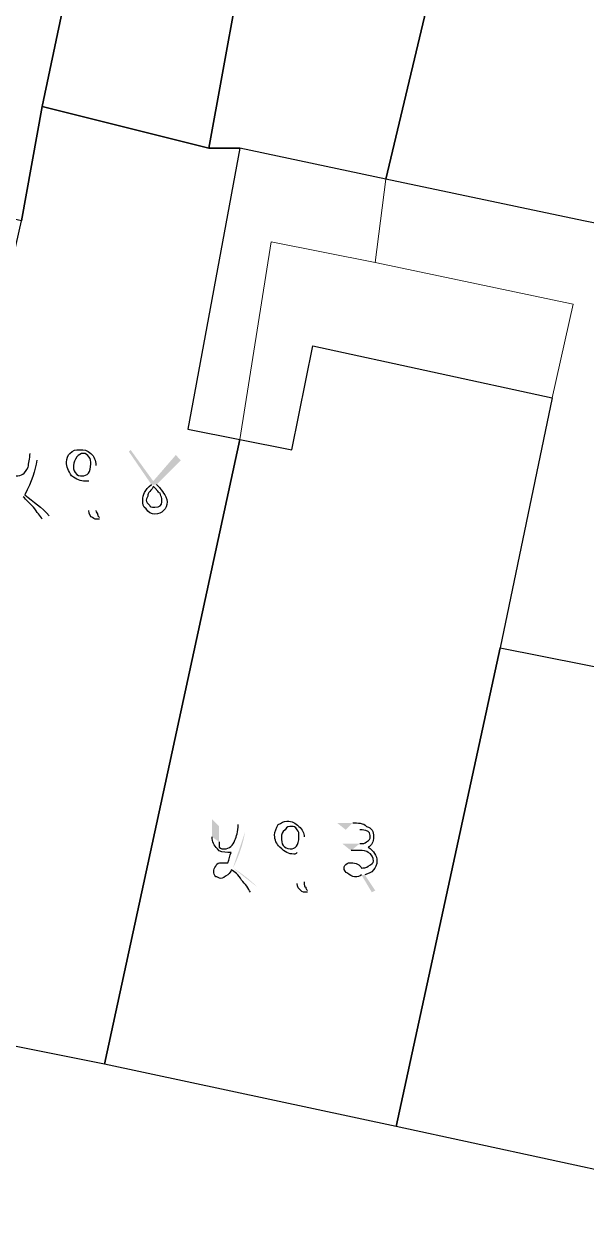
# Model space of a CAD drawing. Header units: inches. Extents: x 5 to 133, y 5 to 145.
# Drawn here: x 46.64 to 53.5, y 92.11 to 106.71 of the extents above; entities that cross this region are included whole.
import ezdxf

# ---------------------------------------------------------------- set-up
doc = ezdxf.new("R2010")
doc.units = ezdxf.units.IN
doc.header["$MEASUREMENT"] = 0
doc.layers.add('PDF_Geometry', color=7, linetype='Continuous')
doc.layers.add('PDF_Solid Fills', color=7, linetype='Continuous')

msp = doc.modelspace()

# ---------------------------------------------------------------- hatches: boundary and pattern name
at = {"layer": 'PDF_Solid Fills', "transparency": 33554559}
h = msp.add_hatch(color=256, dxfattribs=at)
h.paths.add_polyline_path([(46.715, 101.473), (46.799, 101.388)], flags=0)
h.paths.add_polyline_path([(46.948, 100.711), (46.863, 100.669)], flags=0)
h.paths.add_polyline_path([(46.397, 101.325), (46.397, 101.537), (46.482, 101.473), (46.482, 101.283)], flags=0)
h.paths.add_polyline_path([(47.519, 101.325), (47.519, 100.775)], flags=0)
h.paths.add_polyline_path([(47.561, 100.69), (47.561, 100.669)], flags=0)
h.paths.add_polyline_path([(48.196, 101.092), (47.921, 101.494), (47.942, 101.515), (48.218, 101.134), (48.493, 101.452), (48.556, 101.388), (48.26, 101.092)], flags=0)
h = msp.add_hatch(color=256, dxfattribs=at)
h.paths.add_polyline_path([(49.255, 96.943), (49.34, 96.859)], flags=0)
h.paths.add_polyline_path([(49.191, 96.414, 0.0757), (49.34, 96.859)], flags=0)
h.paths.add_polyline_path([(49.488, 96.181, 0.059151), (49.191, 96.414)], flags=0)
h.paths.add_polyline_path([(49.488, 96.181), (49.403, 96.118)], flags=0)
h.paths.add_polyline_path([(48.937, 96.795), (48.937, 97.007), (49.022, 96.922), (49.022, 96.732)], flags=0)
h.paths.add_polyline_path([(50.059, 96.795), (50.059, 96.245)], flags=0)
h.paths.add_polyline_path([(50.102, 96.139), (50.102, 96.118)], flags=0)
h.paths.add_polyline_path([(50.567, 96.88), (50.461, 96.965), (50.652, 96.965)], flags=0)
h.paths.add_polyline_path([(50.8, 96.33), (50.927, 96.139), (50.885, 96.118), (50.758, 96.33)], flags=0)
h.paths.add_polyline_path([(50.631, 96.626), (50.525, 96.711), (50.737, 96.711)], flags=0)

# ---------------------------------------------------------------- linework, layer by layer
at = {"layer": 'PDF_Geometry', "color": 21, "lineweight": 13, "true_color": 0xffafaf}
for points in [[(48.768, 114.723), (46.863, 105.706), (46.609, 104.309), (44.323, 104.817), (42.037, 105.325), (42.418, 107.103), (44.196, 115.739)], [(48.768, 114.723), (46.863, 105.706), (46.609, 104.309), (44.323, 104.817), (42.037, 105.325), (42.418, 107.103), (44.196, 115.739)], [(48.768, 114.723), (46.863, 105.706), (46.609, 104.309), (44.323, 104.817), (42.037, 105.325), (42.418, 107.103), (44.196, 115.739)], [(48.768, 114.723), (46.863, 105.706), (46.609, 104.309), (44.323, 104.817), (42.037, 105.325), (42.418, 107.103), (44.196, 115.739)], [(50.673, 114.215), (49.403, 107.992), (48.895, 105.198), (46.863, 105.706), (48.768, 114.723)], [(50.673, 114.215), (49.403, 107.992), (48.895, 105.198), (46.863, 105.706), (48.768, 114.723)], [(50.673, 114.215), (49.403, 107.992), (48.895, 105.198), (46.863, 105.706), (48.768, 114.723)], [(50.673, 114.215), (49.403, 107.992), (48.895, 105.198), (46.863, 105.706), (48.768, 114.723)], [(60.071, 112.056), (58.674, 105.579), (57.912, 101.515), (56.642, 95.927), (55.88, 92.244), (51.181, 93.26), (52.451, 99.102), (54.991, 98.594), (56.134, 104.055), (54.102, 104.563), (54.102, 104.182), (53.467, 104.309), (51.054, 104.817), (51.689, 107.484), (52.959, 113.707), (54.991, 113.326), (58.166, 112.564)], [(60.071, 112.056), (58.674, 105.579), (57.912, 101.515), (56.642, 95.927), (55.88, 92.244), (51.181, 93.26), (52.451, 99.102), (54.991, 98.594), (56.134, 104.055), (54.102, 104.563), (54.102, 104.182), (53.467, 104.309), (51.054, 104.817), (51.689, 107.484), (52.959, 113.707), (54.991, 113.326), (58.166, 112.564)], [(60.071, 112.056), (58.674, 105.579), (57.912, 101.515), (56.642, 95.927), (55.88, 92.244), (51.181, 93.26), (52.451, 99.102), (54.991, 98.594), (56.134, 104.055), (54.102, 104.563), (54.102, 104.182), (53.467, 104.309), (51.054, 104.817), (51.689, 107.484), (52.959, 113.707), (54.991, 113.326), (58.166, 112.564)], [(60.071, 112.056), (58.674, 105.579), (57.912, 101.515), (56.642, 95.927), (55.88, 92.244), (51.181, 93.26), (52.451, 99.102), (54.991, 98.594), (56.134, 104.055), (54.102, 104.563), (54.102, 104.182), (53.467, 104.309), (51.054, 104.817), (51.689, 107.484), (52.959, 113.707), (54.991, 113.326), (58.166, 112.564)], [(51.689, 107.484), (51.054, 104.817), (49.276, 105.198), (48.895, 105.198), (49.403, 107.992)], [(51.689, 107.484), (51.054, 104.817), (49.276, 105.198), (48.895, 105.198), (49.403, 107.992)], [(51.689, 107.484), (51.054, 104.817), (49.276, 105.198), (48.895, 105.198), (49.403, 107.992)], [(51.689, 107.484), (51.054, 104.817), (49.276, 105.198), (48.895, 105.198), (49.403, 107.992)], [(48.895, 105.198), (49.276, 105.198), (48.641, 101.769), (49.276, 101.642), (47.625, 94.022), (44.45, 94.657), (45.72, 100.372), (46.609, 104.309), (46.863, 105.706)], [(48.895, 105.198), (49.276, 105.198), (48.641, 101.769), (49.276, 101.642), (47.625, 94.022), (44.45, 94.657), (45.72, 100.372), (46.609, 104.309), (46.863, 105.706)], [(48.895, 105.198), (49.276, 105.198), (48.641, 101.769), (49.276, 101.642), (47.625, 94.022), (44.45, 94.657), (45.72, 100.372), (46.609, 104.309), (46.863, 105.706)], [(48.895, 105.198), (49.276, 105.198), (48.641, 101.769), (49.276, 101.642), (47.625, 94.022), (44.45, 94.657), (45.72, 100.372), (46.609, 104.309), (46.863, 105.706)], [(52.451, 99.102), (51.181, 93.26), (47.625, 94.022), (49.276, 101.642), (49.911, 101.515), (50.165, 102.785), (53.086, 102.15)], [(52.451, 99.102), (51.181, 93.26), (47.625, 94.022), (49.276, 101.642), (49.911, 101.515), (50.165, 102.785), (53.086, 102.15)], [(52.451, 99.102), (51.181, 93.26), (47.625, 94.022), (49.276, 101.642), (49.911, 101.515), (50.165, 102.785), (53.086, 102.15)], [(52.451, 99.102), (51.181, 93.26), (47.625, 94.022), (49.276, 101.642), (49.911, 101.515), (50.165, 102.785), (53.086, 102.15)]]:
    msp.add_lwpolyline(points, close=True, dxfattribs=at)
at = {"layer": 'PDF_Geometry', "color": 21, "lineweight": 25, "true_color": 0xffafaf}
for points in [[(48.768, 114.723), (46.863, 105.706), (46.609, 104.309), (44.323, 104.817), (42.037, 105.325), (42.418, 107.103), (44.196, 115.739)], [(48.768, 114.723), (46.863, 105.706), (46.609, 104.309), (44.323, 104.817), (42.037, 105.325), (42.418, 107.103), (44.196, 115.739)], [(50.673, 114.215), (49.403, 107.992), (48.895, 105.198), (46.863, 105.706), (48.768, 114.723)], [(50.673, 114.215), (49.403, 107.992), (48.895, 105.198), (46.863, 105.706), (48.768, 114.723)], [(60.071, 112.056), (58.674, 105.579), (57.912, 101.515), (56.642, 95.927), (55.88, 92.244), (51.181, 93.26), (52.451, 99.102), (54.991, 98.594), (56.134, 104.055), (54.102, 104.563), (54.102, 104.182), (53.467, 104.309), (51.054, 104.817), (51.689, 107.484), (52.959, 113.707), (54.991, 113.326), (58.166, 112.564)], [(60.071, 112.056), (58.674, 105.579), (57.912, 101.515), (56.642, 95.927), (55.88, 92.244), (51.181, 93.26), (52.451, 99.102), (54.991, 98.594), (56.134, 104.055), (54.102, 104.563), (54.102, 104.182), (53.467, 104.309), (51.054, 104.817), (51.689, 107.484), (52.959, 113.707), (54.991, 113.326), (58.166, 112.564)], [(51.689, 107.484), (51.054, 104.817), (49.276, 105.198), (48.895, 105.198), (49.403, 107.992)], [(51.689, 107.484), (51.054, 104.817), (49.276, 105.198), (48.895, 105.198), (49.403, 107.992)], [(48.895, 105.198), (49.276, 105.198), (48.641, 101.769), (49.276, 101.642), (47.625, 94.022), (44.45, 94.657), (45.72, 100.372), (46.609, 104.309), (46.863, 105.706)], [(48.895, 105.198), (49.276, 105.198), (48.641, 101.769), (49.276, 101.642), (47.625, 94.022), (44.45, 94.657), (45.72, 100.372), (46.609, 104.309), (46.863, 105.706)], [(52.451, 99.102), (51.181, 93.26), (47.625, 94.022), (49.276, 101.642), (49.911, 101.515), (50.165, 102.785), (53.086, 102.15)], [(52.451, 99.102), (51.181, 93.26), (47.625, 94.022), (49.276, 101.642), (49.911, 101.515), (50.165, 102.785), (53.086, 102.15)]]:
    msp.add_lwpolyline(points, close=True, dxfattribs=at)
at = {"layer": 'PDF_Geometry', "lineweight": 9}
for points in [[(48.768, 114.723), (46.863, 105.706), (46.609, 104.309), (44.323, 104.817), (42.037, 105.325), (42.418, 107.103), (44.196, 115.739)], [(48.768, 114.723), (46.863, 105.706), (46.609, 104.309), (44.323, 104.817), (42.037, 105.325), (42.418, 107.103), (44.196, 115.739)], [(50.673, 114.215), (49.403, 107.992), (48.895, 105.198), (46.863, 105.706), (48.768, 114.723)], [(50.673, 114.215), (49.403, 107.992), (48.895, 105.198), (46.863, 105.706), (48.768, 114.723)], [(60.071, 112.056), (58.674, 105.579), (57.912, 101.515), (56.642, 95.927), (55.88, 92.244), (51.181, 93.26), (52.451, 99.102), (53.086, 102.15), (53.34, 103.293), (50.927, 103.801), (51.054, 104.817), (51.689, 107.484), (52.959, 113.707), (54.991, 113.326), (58.166, 112.564)], [(60.071, 112.056), (58.674, 105.579), (57.912, 101.515), (56.642, 95.927), (55.88, 92.244), (51.181, 93.26), (52.451, 99.102), (53.086, 102.15), (53.34, 103.293), (50.927, 103.801), (51.054, 104.817), (51.689, 107.484), (52.959, 113.707), (54.991, 113.326), (58.166, 112.564)], [(51.689, 107.484), (51.054, 104.817), (50.927, 103.801), (49.657, 104.055), (49.276, 101.642), (47.625, 94.022), (44.45, 94.657), (45.72, 100.372), (46.609, 104.309), (46.863, 105.706), (48.895, 105.198), (49.403, 107.992)], [(51.689, 107.484), (51.054, 104.817), (50.927, 103.801), (49.657, 104.055), (49.276, 101.642), (47.625, 94.022), (44.45, 94.657), (45.72, 100.372), (46.609, 104.309), (46.863, 105.706), (48.895, 105.198), (49.403, 107.992)], [(50.927, 103.801), (53.34, 103.293), (53.086, 102.15), (52.451, 99.102), (51.181, 93.26), (47.625, 94.022), (49.276, 101.642), (49.657, 104.055)], [(50.927, 103.801), (53.34, 103.293), (53.086, 102.15), (52.451, 99.102), (51.181, 93.26), (47.625, 94.022), (49.276, 101.642), (49.657, 104.055)]]:
    msp.add_lwpolyline(points, close=True, dxfattribs=at)
msp.add_lwpolyline([(45.72, 91.609), (41.402, 92.498), (35.814, 93.641), (33.274, 94.276), (30.48, 95.038), (25.781, 96.308), (19.05, 98.086), (19.558, 100.626), (21.844, 100.118), (25.4, 99.229), (25.273, 98.975), (28.702, 98.213), (30.734, 97.705), (35.687, 96.562), (40.005, 95.546), (44.45, 94.657), (47.625, 94.022), (51.181, 93.26), (55.88, 92.244), (64.897, 90.212)], dxfattribs=at)
msp.add_lwpolyline([(45.72, 91.609), (41.402, 92.498), (35.814, 93.641), (33.274, 94.276), (30.48, 95.038), (25.781, 96.308), (19.05, 98.086), (19.558, 100.626), (21.844, 100.118), (25.4, 99.229), (25.273, 98.975), (28.702, 98.213), (30.734, 97.705), (35.687, 96.562), (40.005, 95.546), (44.45, 94.657), (47.625, 94.022), (51.181, 93.26), (55.88, 92.244), (64.897, 90.212)], dxfattribs=at)
at = {"layer": 'PDF_Geometry', "lineweight": 25}
for points in [[(47.202, 101.473), (47.244, 101.515), (47.265, 101.515), (47.329, 101.515)], [(47.329, 101.515), (47.371, 101.515), (47.413, 101.515), (47.456, 101.473)], [(46.799, 101.388), (46.778, 101.261), (46.736, 101.134), (46.651, 100.965)], [(46.694, 101.304), (46.694, 101.346), (46.715, 101.41), (46.715, 101.473)], [(47.159, 101.367), (47.159, 101.41), (47.18, 101.452), (47.202, 101.473)], [(47.223, 101.198), (47.18, 101.261), (47.159, 101.304), (47.159, 101.367)], [(47.286, 101.431), (47.265, 101.388), (47.244, 101.367), (47.244, 101.325)], [(47.371, 101.473), (47.329, 101.473), (47.307, 101.452), (47.286, 101.431)], [(47.434, 101.431), (47.413, 101.452), (47.392, 101.473), (47.371, 101.473)], [(47.456, 101.346), (47.456, 101.367), (47.456, 101.41), (47.434, 101.431)], [(47.456, 101.473), (47.498, 101.431), (47.519, 101.388), (47.519, 101.325)], [(46.545, 101.198), (46.609, 101.198), (46.651, 101.219), (46.694, 101.304)], [(47.244, 101.325), (47.244, 101.304), (47.244, 101.261), (47.265, 101.24)], [(47.265, 101.24), (47.286, 101.198), (47.329, 101.198), (47.35, 101.198)], [(47.35, 101.198), (47.413, 101.198), (47.456, 101.24), (47.456, 101.346)], [(47.392, 101.134), (47.329, 101.134), (47.286, 101.156), (47.223, 101.198)], [(47.434, 101.134), (47.434, 101.134), (47.413, 101.134), (47.392, 101.134)], [(48.091, 100.902), (48.091, 100.965), (48.112, 101.029), (48.196, 101.092)], [(48.218, 101.071), (48.218, 101.05), (48.196, 101.029), (48.175, 101.007)], [(48.26, 101.029), (48.26, 101.029), (48.239, 101.05), (48.218, 101.071)], [(48.26, 101.092), (48.281, 101.071), (48.302, 101.05), (48.345, 100.986)], [(46.757, 100.817), (46.715, 100.859), (46.672, 100.902), (46.63, 100.944)], [(46.651, 100.965), (46.757, 100.88), (46.863, 100.817), (46.948, 100.711)], [(48.154, 100.965), (48.154, 100.944), (48.133, 100.923), (48.133, 100.902)], [(48.175, 101.007), (48.175, 101.007), (48.154, 100.986), (48.154, 100.965)], [(48.302, 100.986), (48.281, 100.986), (48.281, 101.007), (48.26, 101.029)], [(48.323, 100.923), (48.323, 100.944), (48.302, 100.965), (48.302, 100.986)], [(48.323, 100.88), (48.323, 100.902), (48.323, 100.902), (48.323, 100.923)], [(48.345, 100.986), (48.366, 100.965), (48.387, 100.923), (48.387, 100.88)], [(46.863, 100.669), (46.842, 100.711), (46.799, 100.753), (46.757, 100.817)], [(47.477, 100.69), (47.456, 100.69), (47.434, 100.732), (47.434, 100.775)], [(47.519, 100.775), (47.519, 100.753), (47.54, 100.732), (47.54, 100.732)], [(48.133, 100.796), (48.091, 100.817), (48.091, 100.859), (48.091, 100.902)], [(48.133, 100.902), (48.133, 100.88), (48.154, 100.859), (48.175, 100.838)], [(48.239, 100.732), (48.196, 100.732), (48.154, 100.753), (48.133, 100.796)], [(48.175, 100.838), (48.175, 100.817), (48.196, 100.817), (48.239, 100.817)], [(48.239, 100.817), (48.302, 100.817), (48.323, 100.838), (48.323, 100.88)], [(48.387, 100.88), (48.387, 100.796), (48.323, 100.732), (48.239, 100.732)], [(47.561, 100.669), (47.519, 100.669), (47.498, 100.669), (47.477, 100.69)], [(47.54, 100.732), (47.54, 100.711), (47.54, 100.711), (47.561, 100.69)], [(49.742, 96.943), (49.784, 96.965), (49.805, 96.986), (49.848, 96.986)], [(49.848, 96.986), (49.911, 96.986), (49.953, 96.965), (49.996, 96.922)], [(49.213, 96.753), (49.234, 96.795), (49.255, 96.859), (49.255, 96.943)], [(49.699, 96.816), (49.699, 96.859), (49.721, 96.901), (49.742, 96.943)], [(49.826, 96.88), (49.784, 96.859), (49.784, 96.816), (49.784, 96.795)], [(49.911, 96.922), (49.869, 96.922), (49.848, 96.922), (49.826, 96.88)], [(49.975, 96.88), (49.953, 96.922), (49.932, 96.922), (49.911, 96.922)], [(49.996, 96.795), (49.996, 96.838), (49.996, 96.859), (49.975, 96.88)], [(49.996, 96.922), (50.038, 96.88), (50.059, 96.838), (50.059, 96.795)], [(50.652, 96.965), (50.715, 96.965), (50.779, 96.965), (50.821, 96.922)], [(50.842, 96.859), (50.8, 96.88), (50.779, 96.88), (50.737, 96.88)], [(50.821, 96.922), (50.885, 96.901), (50.906, 96.859), (50.906, 96.795)], [(50.864, 96.795), (50.864, 96.816), (50.864, 96.838), (50.842, 96.859)], [(49.001, 96.647), (48.959, 96.689), (48.937, 96.732), (48.937, 96.795)], [(49.022, 96.732), (49.022, 96.711), (49.022, 96.689), (49.022, 96.668)], [(49.086, 96.647), (49.149, 96.647), (49.191, 96.689), (49.213, 96.753)], [(49.763, 96.668), (49.721, 96.711), (49.699, 96.753), (49.699, 96.816)], [(49.784, 96.795), (49.784, 96.753), (49.784, 96.711), (49.805, 96.689)], [(49.805, 96.689), (49.826, 96.668), (49.848, 96.647), (49.89, 96.647)], [(49.89, 96.647), (49.953, 96.647), (49.996, 96.689), (49.996, 96.795)], [(50.737, 96.711), (50.779, 96.711), (50.8, 96.711), (50.821, 96.732)], [(50.821, 96.732), (50.864, 96.753), (50.864, 96.774), (50.864, 96.795)], [(50.906, 96.795), (50.906, 96.732), (50.885, 96.689), (50.842, 96.668)], [(49.128, 96.605), (49.086, 96.605), (49.022, 96.605), (49.001, 96.647)], [(49.022, 96.668), (49.043, 96.647), (49.064, 96.647), (49.086, 96.647)], [(49.128, 96.478), (49.149, 96.52), (49.149, 96.562), (49.17, 96.605)], [(49.17, 96.605), (49.149, 96.605), (49.149, 96.605), (49.128, 96.605)], [(49.932, 96.584), (49.869, 96.584), (49.826, 96.605), (49.763, 96.668)], [(49.975, 96.605), (49.953, 96.584), (49.953, 96.584), (49.932, 96.584)], [(50.694, 96.626), (50.673, 96.626), (50.652, 96.626), (50.631, 96.626)], [(50.737, 96.626), (50.715, 96.626), (50.715, 96.626), (50.694, 96.626)], [(50.842, 96.605), (50.821, 96.626), (50.779, 96.626), (50.737, 96.626)], [(50.842, 96.668), (50.906, 96.626), (50.948, 96.562), (50.948, 96.499)], [(50.906, 96.499), (50.906, 96.541), (50.885, 96.584), (50.842, 96.605)], [(48.959, 96.372), (48.959, 96.393), (48.959, 96.414), (48.98, 96.435)], [(48.98, 96.435), (49.001, 96.478), (49.022, 96.478), (49.043, 96.478)], [(49.043, 96.478), (49.086, 96.478), (49.107, 96.478), (49.128, 96.478)], [(49.17, 96.393), (49.17, 96.372), (49.149, 96.351), (49.128, 96.33)], [(49.297, 96.266), (49.255, 96.33), (49.213, 96.372), (49.17, 96.393)], [(50.546, 96.414), (50.546, 96.435), (50.567, 96.457), (50.567, 96.457)], [(50.588, 96.351), (50.567, 96.351), (50.546, 96.393), (50.546, 96.414)], [(50.567, 96.457), (50.588, 96.478), (50.61, 96.478), (50.631, 96.478)], [(50.631, 96.478), (50.694, 96.478), (50.737, 96.457), (50.758, 96.414)], [(50.758, 96.414), (50.779, 96.414), (50.821, 96.414), (50.842, 96.435)], [(50.906, 96.393), (50.885, 96.351), (50.842, 96.351), (50.8, 96.33)], [(50.842, 96.435), (50.885, 96.457), (50.906, 96.478), (50.906, 96.499)], [(50.948, 96.499), (50.948, 96.457), (50.927, 96.414), (50.906, 96.393)], [(48.98, 96.308), (48.959, 96.33), (48.959, 96.351), (48.959, 96.372)], [(49.043, 96.287), (49.022, 96.287), (49.001, 96.308), (48.98, 96.308)], [(49.128, 96.33), (49.086, 96.308), (49.064, 96.287), (49.043, 96.287)], [(49.403, 96.118), (49.382, 96.16), (49.34, 96.224), (49.297, 96.266)], [(50.673, 96.308), (50.652, 96.308), (50.61, 96.33), (50.588, 96.351)], [(50.758, 96.33), (50.737, 96.308), (50.715, 96.308), (50.673, 96.308)], [(50.017, 96.139), (49.996, 96.16), (49.975, 96.181), (49.975, 96.224)], [(50.102, 96.118), (50.059, 96.118), (50.038, 96.118), (50.017, 96.139)], [(50.059, 96.245), (50.059, 96.203), (50.059, 96.181), (50.08, 96.181)], [(50.08, 96.181), (50.08, 96.16), (50.08, 96.16), (50.102, 96.139)]]:
    msp.add_open_spline(points, degree=3, dxfattribs=at)

doc.saveas('drawing.dxf')
